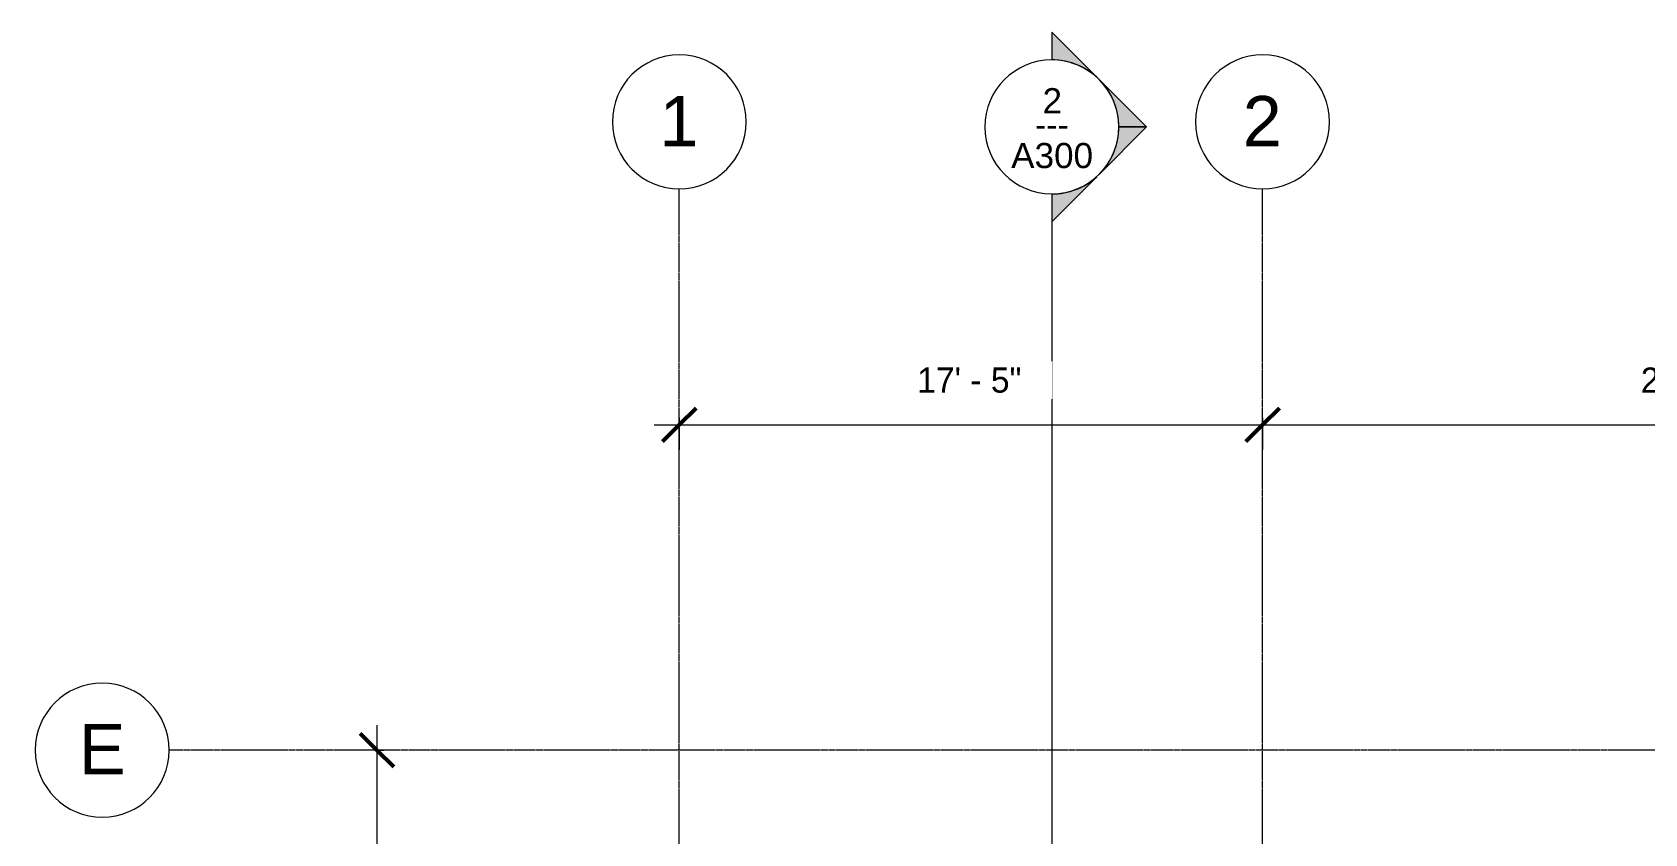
# Model space of a CAD drawing. Header units: inches. Extents: x -4182 to -1315, y 10161 to 12038.
# Drawn here: x -3800 to -3222, y 11744 to 12031 of the extents above; entities that cross this region are included whole.
import ezdxf

# ---------------------------------------------------------------- set-up
doc = ezdxf.new("R2010")
doc.units = ezdxf.units.IN
doc.header["$MEASUREMENT"] = 0
doc.linetypes.add('Grid Line 1_2_', pattern=[0.875, 0.5, -0.125, 0.125, -0.125])
for name, color, linetype, lineweight in [('A-ANNO-DIMS', 211, 'Continuous', 9), ('A-ANNO-DIMS-96', 211, 'Continuous', 9), ('G-ANNO-SYMB', 111, 'Continuous', 9), ('S-GRID', 1, 'Continuous', 9), ('S-GRID-IDEN', 1, 'Continuous', 9)]:
    doc.layers.add(name, color=color, linetype=linetype, lineweight=lineweight)
doc.styles.add('Arial', font='arial.ttf', dxfattribs={"height": 18})
doc.styles.add('Arial_1', font='arial.ttf', dxfattribs={"height": 9})
doc.styles.add('Century Gothic', font='', dxfattribs={"height": 9})
doc.styles.get('Century Gothic').set_extended_font_data('Century Gothic')
doc.dimstyles.new('OD__1_16__Tol__', dxfattribs={"dimscale": 12, "dimtxt": 9.397514, "dimasz": 1, "dimexe": 0.75, "dimexo": 0.5, "dimgap": 0.75, "dimtad": 1, "dimdec": 4, "dimrnd": 0.0625, "dimzin": 3, "dimdsep": 46, "dimlunit": 4, "dimtxsty": 'Century Gothic', "dimblk1": 'OBLIQUE', "dimblk2": 'OBLIQUE', "dimsah": 1, "dimcen": 0.09, "dimdle": 0.75, "dimazin": 0, "dimtfac": 1, "dimtdec": 4, "dimtix": 1, "dimtmove": 0, "dimatfit": 3, "dimfxl": 1, "dimtvp": 1, "dimtfill": 1, "dimfrac": 2, "dimtolj": 1, "dimtzin": 0, "dimarcsym": 2})

# ---------------------------------------------------------------- blocks, each defined once
blk = doc.blocks.new('Section - Section Head - Filled-22785-STRUCTURAL SCHEMATIC  - 1ST FLOOR')
at = {"layer": 'G-ANNO-SYMB'}
h = blk.add_hatch(color=256, dxfattribs=at)
edge = h.paths.add_edge_path(flags=0)
edge.add_line((-0.4268, 0.1768), (-0.25, 0.3536))
edge.add_line((-0.25, 0.3536), (-0.25, 0.25))
edge.add_arc((-0.25, 0), 0.25, 90, 135)
h = blk.add_hatch(color=256, dxfattribs=at)
edge = h.paths.add_edge_path(flags=0)
edge.add_arc((-0.25, 0), 0.25, 45, 90)
edge.add_line((-0.25, 0.25), (-0.25, 0.3536))
edge.add_line((-0.25, 0.3536), (-0.0732, 0.1768))
h = blk.add_hatch(color=256, dxfattribs=at)
edge = h.paths.add_edge_path(flags=0)
edge.add_arc((-0.25, 0), 0.2503, 137.9216, 180)
edge.add_line((-0.5003, 0), (-0.6036, 0))
edge.add_line((-0.6036, 0), (-0.4358, 0.1678))
h = blk.add_hatch(color=256, dxfattribs=at)
edge = h.paths.add_edge_path(flags=0)
edge.add_line((-0.0642, 0.1678), (0.1036, 0))
edge.add_line((0.1036, 0), (0.0003, 0))
edge.add_arc((-0.25, 0), 0.2503, 0, 42.0784)
for p, q in [((-0.25, 0.3536), (-0.4268, 0.1768)), ((-0.25, 0.25), (-0.25, 0.3536)), ((-0.0732, 0.1768), (-0.25, 0.3536)), ((-0.25, 0.3536), (-0.25, 0.25)), ((-0.4358, 0.1678), (-0.6036, 0)), ((0.1036, 0), (-0.0642, 0.1678)), ((-0.6036, 0), (-0.5003, 0)), ((0.0003, 0), (0.1036, 0))]:
    blk.add_line(p, q, dxfattribs=at)
for centre, radius, start, end in [((-0.2503, 0), 0.25, 360, 180), ((-0.25, 0), 0.25, 90, 135), ((-0.25, 0), 0.25, 45, 90), ((-0.25, 0), 0.2503, 137.9216, 180), ((-0.25, 0), 0.2503, 0, 42.0784), ((-0.2503, 0), 0.25, 180, 360)]:
    blk.add_arc(centre, radius, start, end, dxfattribs=at)
blk = doc.blocks.new('DIMBLOCK1-STRUCTURAL SCHEMATIC  - 1ST FLOOR')
at = {"layer": 'A-ANNO-DIMS-96', "lineweight": 50}
for p, q in [((-3567.7, 11890.45), (-3561.7, 11896.45)), ((-3358.7, 11890.45), (-3352.7, 11896.45)), ((-3567.7, 11890.45), (-3573.7, 11884.45)), ((-3358.7, 11890.45), (-3364.7, 11884.45))]:
    blk.add_line(p, q, dxfattribs=at)
at = {"layer": 'A-ANNO-DIMS-96'}
for p, q in [((-3567.7, 11892.94), (-3567.7, 11881.45)), ((-3567.7, 11890.45), (-3567.7, 11892.94)), ((-3358.7, 11892.94), (-3358.7, 11881.45)), ((-3358.7, 11890.45), (-3358.7, 11892.94)), ((-3576.7, 11890.45), (-3358.7, 11890.45))]:
    blk.add_line(p, q, dxfattribs=at)
at = {"layer": 'A-ANNO-DIMS-96', "color": 0, "insert": (-3482.45, 11910.99), "char_height": 9, "width": 46.1821, "attachment_point": 1, "line_spacing_factor": 0.984502, "style": 'Century Gothic', "bg_fill": 3, "box_fill_scale": 1.25, "bg_fill_color": 256, "bg_fill_true_color": 13158600, "bg_fill_transparency": 0}
blk.add_mtext('17\' - 5"', dxfattribs=at)
blk = doc.blocks.new('_Oblique')
at = {"color": 0, "linetype": 'ByBlock', "lineweight": -2}
blk.add_line((-0.5, -0.5), (0.5, 0.5), dxfattribs=at)
blk = doc.blocks.new('DIMBLOCK2-STRUCTURAL SCHEMATIC  - 1ST FLOOR')
at = {"layer": 'A-ANNO-DIMS-96', "lineweight": 50}
for p, q in [((-3358.7, 11890.45), (-3352.7, 11896.45)), ((-3026.2, 11890.45), (-3020.2, 11896.45)), ((-3358.7, 11890.45), (-3364.7, 11884.45)), ((-3026.2, 11890.45), (-3032.2, 11884.45))]:
    blk.add_line(p, q, dxfattribs=at)
at = {"layer": 'A-ANNO-DIMS-96'}
for p, q in [((-3358.7, 11892.94), (-3358.7, 11881.45)), ((-3358.7, 11890.45), (-3358.7, 11892.94)), ((-3026.2, 11892.94), (-3026.2, 11881.45)), ((-3026.2, 11890.45), (-3026.2, 11892.94)), ((-3358.7, 11890.45), (-3026.2, 11890.45))]:
    blk.add_line(p, q, dxfattribs=at)
at = {"layer": 'A-ANNO-DIMS-96', "color": 0, "insert": (-3223.18, 11910.99), "char_height": 9, "width": 73.7481, "attachment_point": 1, "line_spacing_factor": 0.984502, "style": 'Century Gothic', "bg_fill": 3, "box_fill_scale": 1.25, "bg_fill_color": 256, "bg_fill_true_color": 13158600, "bg_fill_transparency": 0}
blk.add_mtext('27\' - 8 1/2"', dxfattribs=at)
blk = doc.blocks.new('DIMBLOCK11-STRUCTURAL SCHEMATIC  - 1ST FLOOR')
at = {"layer": 'A-ANNO-DIMS-96'}
for p, q in [((-3676.05, 11782.9), (-3676.05, 11456.9)), ((-3673.56, 11773.9), (-3685.05, 11773.9)), ((-3676.05, 11773.9), (-3673.56, 11773.9)), ((-3673.56, 11456.9), (-3685.05, 11456.9)), ((-3676.05, 11456.9), (-3673.56, 11456.9))]:
    blk.add_line(p, q, dxfattribs=at)
at = {"layer": 'A-ANNO-DIMS-96', "lineweight": 50}
for p, q in [((-3676.05, 11773.9), (-3682.05, 11779.9)), ((-3676.05, 11773.9), (-3670.05, 11767.9)), ((-3676.05, 11456.9), (-3682.05, 11462.9)), ((-3676.05, 11456.9), (-3670.05, 11450.9))]:
    blk.add_line(p, q, dxfattribs=at)
at = {"layer": 'A-ANNO-DIMS-96', "color": 0, "insert": (-3696.58, 11596.15), "char_height": 9, "width": 46.1821, "attachment_point": 1, "rotation": 90, "line_spacing_factor": 0.984502, "style": 'Century Gothic', "bg_fill": 3, "box_fill_scale": 1.25, "bg_fill_color": 256, "bg_fill_true_color": 13158600, "bg_fill_transparency": 0}
blk.add_mtext('26\' - 5"', dxfattribs=at)
blk = doc.blocks.new('Grid - Grid Head - Circle-50561-STRUCTURAL SCHEMATIC  - 1ST FLOOR')
at = {"layer": 'S-GRID-IDEN'}
for start, end in [(360, 180), (180, 360)]:
    blk.add_arc((0, 0), 0.25, start, end, dxfattribs=at)

msp = doc.modelspace()

# ---------------------------------------------------------------- linework, layer by layer
at = {"layer": 'G-ANNO-SYMB'}
msp.add_line((-3434.23256, 11973.15481), (-3434.23256, 10230.97392), dxfattribs=at)

# ---------------------------------------------------------------- block references
at = {"layer": 'G-ANNO-SYMB', "xscale": 95.99999999999994, "yscale": 95.99999999999994, "zscale": 95.99999999999994, "rotation": 269.9999999999996}
msp.add_blockref('Section - Section Head - Filled-22785-STRUCTURAL SCHEMATIC  - 1ST FLOOR', (-3434.23256, 11973.15481), dxfattribs=at)
at = {"layer": 'S-GRID-IDEN', "xscale": 95.99999999999994, "yscale": 95.99999999999994, "zscale": 95.99999999999994}
for p in [(-3567.70325, 11998.97202), (-3358.70325, 11998.97202)]:
    msp.add_blockref('Grid - Grid Head - Circle-50561-STRUCTURAL SCHEMATIC  - 1ST FLOOR', p, dxfattribs=at)
at = {"layer": 'S-GRID-IDEN', "xscale": 95.99999999999994, "yscale": 95.99999999999994, "zscale": 95.99999999999994, "rotation": 89.99999999999962}
msp.add_blockref('Grid - Grid Head - Circle-50561-STRUCTURAL SCHEMATIC  - 1ST FLOOR', (-3774.49332, 11773.89539), dxfattribs=at)

# ---------------------------------------------------------------- texts
at = {"layer": 'G-ANNO-SYMB', "char_height": 9, "attachment_point": 1}
for s, insert, width, style in [('2', (-3437.55354, 12011.06345), 8.484, 'Arial_1'), ('---', (-3440.20485, 12002.55675), 15.453, 'Century Gothic'), ('A300', (-3448.79763, 11991.4272), 35.754, 'Arial_1')]:
    msp.add_mtext(s, dxfattribs=dict(at, insert=insert, width=width, style=style))
at = {"layer": 'S-GRID-IDEN', "char_height": 18, "attachment_point": 1, "style": 'Arial'}
for s, insert, width in [('1', (-3574.83228, 12008.25996), 16.968), ('2', (-3365.83228, 12008.25996), 16.968), ('E', (-3782.89976, 11783.27621), 20.301)]:
    msp.add_mtext(s, dxfattribs=dict(at, insert=insert, width=width))

# ---------------------------------------------------------------- dimensions: what is measured, and where the dimension line sits
at = {"layer": 'A-ANNO-DIMS'}
dim = msp.add_linear_dim(base=(-3676.04682, 11456.89539), p1=(-3667.56153, 11773.89539), p2=(-3667.56153, 11456.89539), angle=90, dimstyle='OD__1_16__Tol__', override={"dimpost": '<>', "dimfxl": 317}, dxfattribs=at)
dim.commit()
dim.dimension.update_dxf_attribs({"geometry": 'DIMBLOCK11-STRUCTURAL SCHEMATIC  - 1ST FLOOR', "text_midpoint": (-3689.77319, 11615.39539)})

# ---------------------------------------------------------------- next in the draw order: linework, layer by layer
at = {"layer": 'S-GRID', "linetype": 'Grid Line 1_2_'}
msp.add_line((-1362.80331, 11773.89539), (-3750.49332, 11773.89539), dxfattribs=at)

# ---------------------------------------------------------------- next in the draw order: dimensions: what is measured, and where the dimension line sits
at = {"layer": 'A-ANNO-DIMS'}
dim = msp.add_linear_dim(base=(-3358.70325, 11890.45051), p1=(-3567.70325, 11898.93579), p2=(-3358.70325, 11898.93579), dimstyle='OD__1_16__Tol__', override={"dimpost": '<>', "dimfxl": 209}, dxfattribs=at)
dim.commit()
dim.dimension.update_dxf_attribs({"geometry": 'DIMBLOCK1-STRUCTURAL SCHEMATIC  - 1ST FLOOR', "text_midpoint": (-3463.20325, 11904.0637)})

# ---------------------------------------------------------------- next in the draw order: linework, layer by layer
at = {"layer": 'S-GRID', "linetype": 'Grid Line 1_2_'}
msp.add_line((-3567.70325, 10413.09146), (-3567.70325, 11974.97202), dxfattribs=at)

# ---------------------------------------------------------------- next in the draw order: dimensions: what is measured, and where the dimension line sits
at = {"layer": 'A-ANNO-DIMS'}
dim = msp.add_linear_dim(base=(-3026.20325, 11890.45051), p1=(-3358.70325, 11898.93579), p2=(-3026.20325, 11898.93579), dimstyle='OD__1_16__Tol__', override={"dimpost": '<>', "dimfxl": 332.5}, dxfattribs=at)
dim.commit()
dim.dimension.update_dxf_attribs({"geometry": 'DIMBLOCK2-STRUCTURAL SCHEMATIC  - 1ST FLOOR', "text_midpoint": (-3192.45325, 11904.67553)})

# ---------------------------------------------------------------- next in the draw order: linework, layer by layer
at = {"layer": 'S-GRID', "linetype": 'Grid Line 1_2_'}
msp.add_line((-3358.70325, 10413.09146), (-3358.70325, 11974.97202), dxfattribs=at)

doc.saveas('drawing.dxf')
